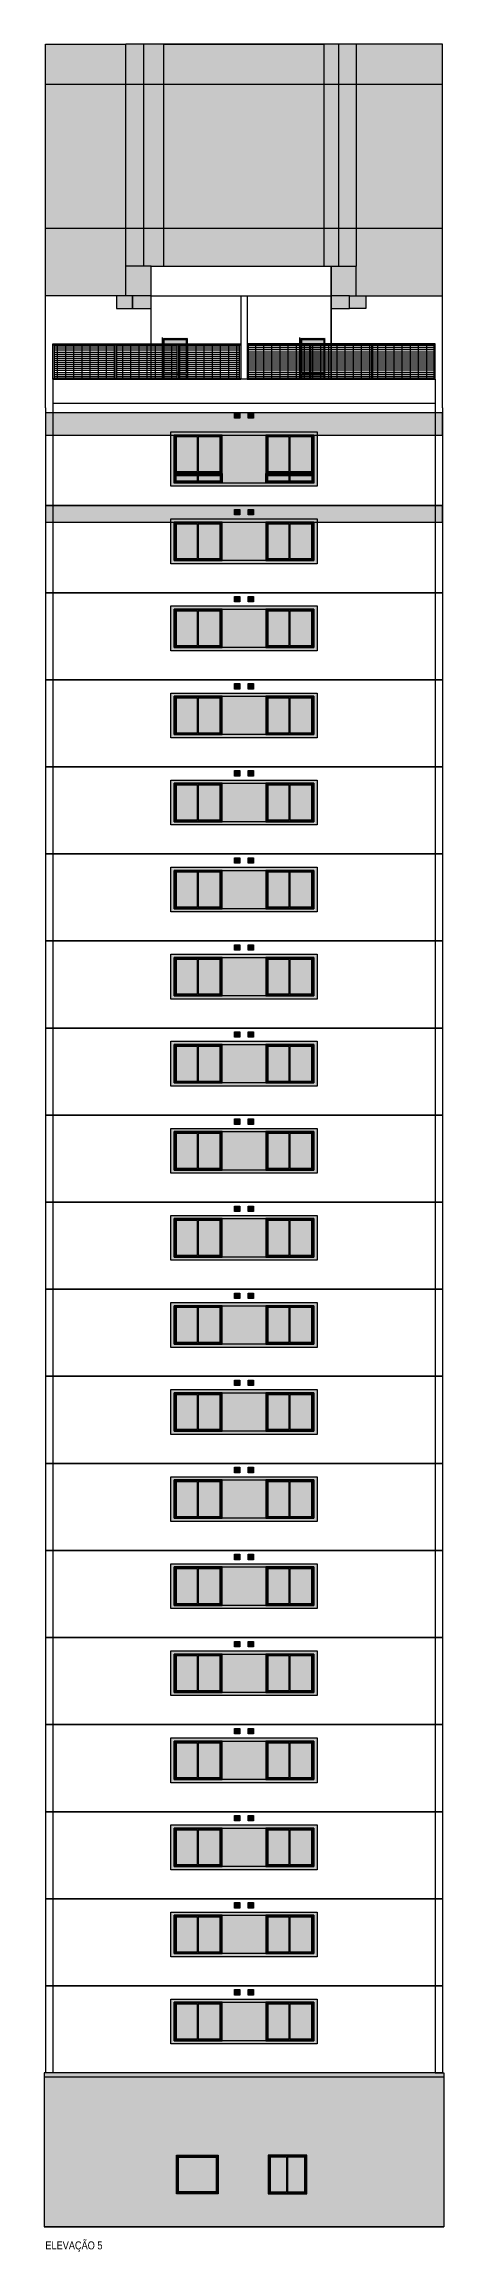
# Model space of a CAD drawing. Header units: metres. Extents: x -8678 to -7768, y 20 to 184.
# Drawn here: x -8382.5 to -8370, y 33.4 to 102.4 of the extents above; entities that cross this region are included whole.
import ezdxf
from ezdxf.enums import TextEntityAlignment as Align
from ezdxf.xclip import XClip

# ---------------------------------------------------------------- set-up
doc = ezdxf.new("R2010")
doc.units = ezdxf.units.M
doc.header["$XCLIPFRAME"] = 0
for name, color, linetype in [('ARQ-DIM EMBASAM', 2, 'Continuous'), ('CTE ELEV$0$ARQ- FRISO', 7, 'Continuous'), ('CTE ELEV$0$ARQ-AUX', 7, 'Continuous'), ('CTE ELEV$0$ARQ-AUX1', 1, 'Continuous'), ('CTE ELEV$0$ARQ-AUX2', 2, 'Continuous'), ('CTE ELEV$0$ARQ-AUX3', 3, 'Continuous'), ('CTE ELEV$0$ARQ-CAX', 1, 'Continuous'), ('CTE ELEV$0$ARQ-TXT', 2, 'Continuous')]:
    doc.layers.add(name, color=color, linetype=linetype)
for name, color, linetype, true_color in [('CTE ELEV$0$COR CINZA FECHADO', 7, 'Continuous', 0x56534e), ('CTE ELEV$0$COR PLATINA', 7, 'Continuous', 0xa1a6a3), ('CTE ELEV$0$COR-CAIX', 7, 'Continuous', 0x45494e)]:
    doc.layers.add(name, color=color, linetype=linetype, true_color=true_color)
doc.styles.add('CTE ELEV$0$Adesa', font='ARIALN.TTF')

# ---------------------------------------------------------------- blocks, each defined once
blk = doc.blocks.new('CTE ELEV$0$V J 150x120')
at = {"layer": 'CTE ELEV$0$COR-CAIX'}
h = blk.add_hatch(color=256, dxfattribs=at)
h.dxf.hatch_style = 1
h.paths.add_polyline_path([(1.5, 1.2), (0, 1.2), (0, 0), (1.5, 0)])
h = blk.add_hatch(color=254, dxfattribs=at)
h.dxf.hatch_style = 1
h.paths.add_polyline_path([(0.72, 1.14), (0.06, 1.14), (0.06, 0.06), (0.72, 0.06)])
h.paths.add_polyline_path([(0.75, 0.06), (1.44, 0.06), (1.44, 1.14), (0.75, 1.14)])
for points in [[(1.5, 1.2), (0, 1.2), (0, 0), (1.5, 0)], [(1.47, 1.17), (0.03, 1.17), (0.03, 0.03), (1.47, 0.03)]]:
    blk.add_lwpolyline(points, close=True)
for points in [[(0.72, 1.14), (0.06, 1.14), (0.06, 0.06), (0.72, 0.06)], [(0.72, 1.14), (0.72, 0.06)], [(0.75, 1.17), (0.75, 0.03)], [(0.75, 0.06), (1.44, 0.06), (1.44, 1.14), (0.75, 1.14)]]:
    blk.add_lwpolyline(points)
blk = doc.blocks.new('CTE ELEV$0$vp vento kit')
at = {"layer": 'CTE ELEV$0$ARQ-CAX', "transparency": 33554687}
h = blk.add_hatch(dxfattribs=at)
h.set_pattern_fill('LINE', scale=0.01)
h.set_pattern_definition([(0, (8794.04869, -68.72711), (0, 0.03175), [])])
h.paths.add_polyline_path([(-0.16, 0.16), (-0.01, 0.16), (-0.01, 0.01), (-0.16, 0.01)])
at = {"layer": 'CTE ELEV$0$COR-CAIX', "transparency": 33554687}
h = blk.add_hatch(color=256, dxfattribs=at)
h.dxf.hatch_style = 1
h.paths.add_polyline_path([(-0.17, 0.17), (0, 0.17), (0, 0), (-0.17, 0)])
at = {"layer": 'CTE ELEV$0$ARQ-CAX'}
for points in [[(-0.17, 0.17), (0, 0.17), (0, 0), (-0.17, 0)], [(-0.16, 0.16), (-0.01, 0.16), (-0.01, 0.01), (-0.16, 0.01)]]:
    blk.add_lwpolyline(points, close=True, dxfattribs=at)
blk = doc.blocks.new('CTE ELEV$0$elev 2 tipo')
at = {"layer": 'CTE ELEV$0$COR CINZA FECHADO'}
h = blk.add_hatch(color=256, dxfattribs=at)
h.dxf.hatch_style = 1
h.paths.add_polyline_path([(8.24, 2.305), (3.68, 2.305), (3.68, 0.905), (8.24, 0.905)])
h.paths.add_polyline_path([(8.14, 2.205), (8.14, 1.005), (6.64, 1.005), (3.78, 1.005), (3.78, 2.205), (5.28, 2.205)], flags=16)
h.paths.add_polyline_path([(5.25, 2.175), (5.25, 1.035), (3.81, 1.035), (3.81, 2.175)], flags=0)
h.paths.add_polyline_path([(5.22, 2.145), (5.22, 1.065), (4.53, 1.065), (4.53, 2.145)], flags=0)
h.paths.add_polyline_path([(6.67, 2.175), (8.11, 2.175), (8.11, 1.035), (6.67, 1.035)], flags=0)
h.paths.add_polyline_path([(6.7, 2.145), (7.36, 2.145), (7.36, 1.065), (6.7, 1.065)], flags=0)
h.paths.add_polyline_path([(4.5, 2.145), (4.5, 1.065), (3.84, 1.065), (3.84, 2.145)], flags=0)
h.paths.add_polyline_path([(7.39, 2.145), (8.08, 2.145), (8.08, 1.065), (7.39, 1.065)], flags=0)
h = blk.add_hatch(color=256, dxfattribs=at)
h.dxf.hatch_style = 1
h.paths.add_polyline_path([(6.64, 2.205), (5.28, 2.205), (5.28, 1.005), (6.64, 1.005)])
at = {"layer": 'CTE ELEV$0$ARQ- FRISO', "elevation": 0}
blk.add_lwpolyline([(-0.23, 2.72), (12.15, 2.72)], dxfattribs=at)
at = {"layer": 'CTE ELEV$0$ARQ- FRISO'}
blk.add_lwpolyline([(12.15, 0), (-0.23, 0)], dxfattribs=at)
at = {"layer": 'CTE ELEV$0$ARQ-AUX1', "elevation": 0}
for points in [[(-0.23, 2.72), (-0.23, 0)], [(12.15, 2.72), (12.15, 0)]]:
    blk.add_lwpolyline(points, dxfattribs=at)
at = {"layer": 'CTE ELEV$0$ARQ-AUX3'}
for p, q in [((0, 2.72, 0), (0, 0, 0)), ((11.92, 2.72, 0), (11.92, 0, 0))]:
    blk.add_line(p, q, dxfattribs=at)
at = {"layer": 'CTE ELEV$0$COR CINZA FECHADO', "elevation": 0}
for points in [[(3.68, 2.305), (8.24, 2.305), (8.24, 0.905), (3.68, 0.905)], [(3.78, 2.205), (8.14, 2.205), (8.14, 1.005), (3.78, 1.005)]]:
    blk.add_lwpolyline(points, close=True, dxfattribs=at)
at = {"layer": 'CTE ELEV$0$ARQ-CAX'}
for name, p in [('CTE ELEV$0$V J 150x120', (3.78, 1.005, 0)), ('CTE ELEV$0$vp vento kit', (5.832, 2.43, 0)), ('CTE ELEV$0$vp vento kit', (6.258, 2.43, 0)), ('CTE ELEV$0$V J 150x120', (6.64, 1.005, 0))]:
    blk.add_blockref(name, p, dxfattribs=at)
blk = doc.blocks.new('CTE ELEV$0$V BAND INF 150x40')
at = {"layer": 'CTE ELEV$0$COR-CAIX'}
h = blk.add_hatch(color=256, dxfattribs=at)
h.dxf.hatch_style = 1
h.paths.add_polyline_path([(0, 0), (1.5, 0), (1.5, -0.3), (0, -0.3)])
h = blk.add_hatch(color=254, dxfattribs=at)
h.dxf.hatch_style = 1
h.paths.add_polyline_path([(0.72, -0.24), (0.72, -0.06), (0.06, -0.06), (0.06, -0.24)])
h.paths.add_polyline_path([(0.75, -0.24), (1.44, -0.24), (1.44, -0.06), (0.75, -0.06)])
at = {"layer": 'CTE ELEV$0$ARQ-CAX'}
for points in [[(0, 0), (1.5, 0), (1.5, -0.3), (0, -0.3)], [(0.03, -0.03), (1.47, -0.03), (1.47, -0.27), (0.03, -0.27)]]:
    blk.add_lwpolyline(points, close=True, dxfattribs=at)
for points in [[(0.72, -0.24), (0.06, -0.24), (0.06, -0.06), (0.72, -0.06)], [(0.72, -0.06), (0.72, -0.24)], [(0.75, -0.06), (1.44, -0.06), (1.44, -0.24), (0.75, -0.24)], [(0.75, -0.06), (0.75, -0.24)]]:
    blk.add_lwpolyline(points, dxfattribs=at)
blk = doc.blocks.new('CTE ELEV$0$elev 2 dupl sup')
at = {"layer": 'CTE ELEV$0$COR CINZA FECHADO', "transparency": 33554687}
h = blk.add_hatch(color=256, dxfattribs=at)
h.dxf.hatch_style = 1
h.paths.add_polyline_path([(-0.23, 2.205), (12.15, 2.205), (12.15, 2.9), (-0.23, 2.9)])
at = {"layer": 'CTE ELEV$0$COR CINZA FECHADO'}
h = blk.add_hatch(color=256, dxfattribs=at)
h.dxf.hatch_style = 1
h.paths.add_polyline_path([(3.68, 2.305), (3.68, 0.605), (8.24, 0.605), (8.24, 2.305)])
h.paths.add_polyline_path([(8.14, 2.205), (8.14, 1.005), (8.14, 0.705), (6.64, 0.705), (3.78, 0.705), (3.78, 2.205)], flags=16)
h.paths.add_polyline_path([(6.64, 2.205), (8.14, 2.205), (8.14, 1.005), (6.64, 1.005)], flags=0)
h.paths.add_polyline_path([(6.67, 2.175), (8.11, 2.175), (8.11, 1.035), (6.67, 1.035)], flags=0)
h.paths.add_polyline_path([(5.28, 2.205), (5.28, 1.005), (3.78, 1.005), (3.78, 2.205)], flags=0)
h.paths.add_polyline_path([(5.25, 2.175), (5.25, 1.035), (3.81, 1.035), (3.81, 2.175)], flags=0)
h.paths.add_polyline_path([(6.7, 2.145), (7.36, 2.145), (7.36, 1.065), (6.7, 1.065)], flags=0)
h.paths.add_polyline_path([(6.64, 1.005), (8.14, 1.005), (8.14, 0.705), (6.64, 0.705)], flags=0)
h.paths.add_polyline_path([(6.67, 0.975), (8.11, 0.975), (8.11, 0.735), (6.67, 0.735)], flags=0)
h.paths.add_polyline_path([(5.28, 1.005), (5.28, 0.705), (3.78, 0.705), (3.78, 1.005)], flags=16)
h.paths.add_polyline_path([(5.25, 0.975), (5.25, 0.735), (3.81, 0.735), (3.81, 0.975)], flags=0)
h.paths.add_polyline_path([(5.22, 2.145), (5.22, 1.065), (4.53, 1.065), (4.53, 2.145)], flags=0)
h.paths.add_polyline_path([(6.7, 0.945), (7.36, 0.945), (7.36, 0.765), (6.7, 0.765)], flags=0)
h.paths.add_polyline_path([(5.22, 0.945), (5.22, 0.765), (4.53, 0.765), (4.53, 0.945)], flags=0)
h = blk.add_hatch(color=256, dxfattribs=at)
h.dxf.hatch_style = 1
h.paths.add_polyline_path([(6.64, 2.205), (5.28, 2.205), (5.28, 1.005), (5.28, 0.705), (6.64, 0.705), (6.64, 1.005)])
at = {"layer": 'CTE ELEV$0$COR CINZA FECHADO', "transparency": 33554687}
h = blk.add_hatch(color=256, dxfattribs=at)
h.dxf.hatch_style = 1
h.paths.add_polyline_path([(-0.23, -0.515), (12.15, -0.515), (12.15, 0), (-0.23, 0)])
at = {"layer": 'CTE ELEV$0$ARQ-AUX1', "elevation": 0}
for points in [[(-0.23, 3.05), (-0.23, 0)], [(12.15, 3.05), (12.15, 0)]]:
    blk.add_lwpolyline(points, dxfattribs=at)
at = {"layer": 'CTE ELEV$0$ARQ-AUX3'}
for p, q in [((0, 3.05, 0), (0, 0, 0)), ((11.92, 3.05, 0), (11.92, 0, 0))]:
    blk.add_line(p, q, dxfattribs=at)
at = {"layer": 'CTE ELEV$0$COR CINZA FECHADO', "elevation": 0}
for points in [[(-0.23, 2.205), (12.15, 2.205), (12.15, 2.9), (-0.23, 2.9)], [(3.68, 2.305), (8.24, 2.305), (8.24, 0.605), (3.68, 0.605)], [(3.78, 2.205), (8.14, 2.205), (8.14, 0.705), (3.78, 0.705)], [(-0.23, -0.515), (12.15, -0.515), (12.15, 0), (-0.23, 0)]]:
    blk.add_lwpolyline(points, close=True, dxfattribs=at)
at = {"layer": 'Defpoints'}
for points in [[(0, 3.2), (11.92, 3.2)], [(11.92, 0), (0, 0)]]:
    blk.add_lwpolyline(points, dxfattribs=at)
at = {"layer": 'CTE ELEV$0$ARQ-CAX'}
for name, p in [('CTE ELEV$0$vp vento kit', (5.832, 2.727, 0)), ('CTE ELEV$0$vp vento kit', (6.258, 2.727, 0)), ('CTE ELEV$0$V J 150x120', (3.78, 1.005, 0)), ('CTE ELEV$0$V J 150x120', (6.64, 1.005, 0)), ('CTE ELEV$0$V BAND INF 150x40', (3.78, 1.005, 0)), ('CTE ELEV$0$V BAND INF 150x40', (6.64, 1.005, 0))]:
    blk.add_blockref(name, p, dxfattribs=at)
blk = doc.blocks.new('*U508')
at = {"layer": 'CTE ELEV$0$COR-CAIX', "transparency": 33554687}
h = blk.add_hatch(color=256, dxfattribs=at)
h.dxf.hatch_style = 1
h.paths.add_polyline_path([(0, 2.2), (0.8, 2.2), (0.8, 0), (0, 0)])
h = blk.add_hatch(color=254, dxfattribs=at)
h.dxf.hatch_style = 1
h.paths.add_polyline_path([(0.06, 1.1), (0.74, 1.1), (0.74, 2.14), (0.06, 2.14)])
h.paths.add_polyline_path([(0.06, 0.06), (0.74, 0.06), (0.74, 1.05), (0.06, 1.05)])
for points in [[(0, 2.2), (0.8, 2.2), (0.8, 0), (0, 0)], [(0.03, 2.17), (0.77, 2.17), (0.77, 0.03), (0.03, 0.03)]]:
    blk.add_lwpolyline(points, close=True)
for points in [[(0.06, 1.1), (0.06, 2.14), (0.74, 2.14), (0.74, 1.1)], [(0.06, 1.1), (0.74, 1.1)], [(0.74, 1.05), (0.74, 0.06), (0.06, 0.06), (0.06, 1.05)], [(0.06, 1.05), (0.74, 1.05)]]:
    blk.add_lwpolyline(points)
blk = doc.blocks.new('CTE ELEV$0$v grd dupl sup 3')
at = {"transparency": 33554687}
h = blk.add_hatch(dxfattribs=at)
h.set_pattern_fill('GRATE', scale=0.08)
h.set_pattern_definition([(0, (-0.04, 1.02), (0, 0.0635), []), (90, (-0.04, 1.02), (-0.254, 2e-17), [])])
h.paths.add_polyline_path([(-5.82, 1.07), (-5.82, 0.03), (-3.92, 0.03), (-3.92, 1.07)])
h.paths.add_polyline_path([(-3.88, 1.07), (-3.88, 0.03), (-1.98, 0.03), (-1.98, 1.07)])
h.paths.add_polyline_path([(-0.04, 0.03), (-0.04, 1.07), (-1.94, 1.07), (-1.94, 0.03)])
at = {"layer": 'CTE ELEV$0$COR-CAIX', "transparency": 33554687}
h = blk.add_hatch(color=256, dxfattribs=at)
h.dxf.hatch_style = 1
h.paths.add_polyline_path([(-1.94, 0.03), (-0.04, 0.03), (-0.04, 0), (-1.94, 0)])
h.paths.add_polyline_path([(-1.98, 1.07), (-1.94, 1.07), (-1.94, 0), (-1.98, 0)])
h.paths.add_polyline_path([(-3.88, 0.03), (-1.98, 0.03), (-1.98, 0), (-3.88, 0)])
h.paths.add_polyline_path([(-3.92, 1.07), (-3.88, 1.07), (-3.88, 0), (-3.92, 0)])
h.paths.add_polyline_path([(-5.82, 0.03), (-3.92, 0.03), (-3.92, 0), (-5.82, 0)])
h.paths.add_polyline_path([(-0.04, 1.07), (0, 1.07), (0, 0), (-0.04, 0)])
h.paths.add_polyline_path([(-5.86, 1.07), (-5.82, 1.07), (-5.82, 0), (-5.86, 0)])
h.paths.add_polyline_path([(0, 1.1), (0, 1.07), (-5.86, 1.07), (-5.86, 1.1)])
at = {"ltscale": 0.05, "elevation": 0}
blk.add_lwpolyline([(0, 1.1), (0, 1.07), (-5.86, 1.07), (-5.86, 1.1)], close=True, dxfattribs=at)
at = {"elevation": 0}
for points in [[(-5.86, 1.07), (-5.82, 1.07), (-5.82, 0), (-5.86, 0)], [(-3.92, 1.07), (-3.88, 1.07), (-3.88, 0), (-3.92, 0)], [(-1.98, 1.07), (-1.94, 1.07), (-1.94, 0), (-1.98, 0)], [(-0.04, 1.07), (0, 1.07), (0, 0), (-0.04, 0)], [(-5.82, 0.03), (-3.92, 0.03), (-3.92, 0), (-5.82, 0)], [(-3.88, 0.03), (-1.98, 0.03), (-1.98, 0), (-3.88, 0)], [(-1.94, 0.03), (-0.04, 0.03), (-0.04, 0), (-1.94, 0)]]:
    blk.add_lwpolyline(points, close=True, dxfattribs=at)
blk = doc.blocks.new('CTE ELEV$0$elev 2 dupl sup cob')
at = {"layer": 'CTE ELEV$0$COR CINZA FECHADO', "transparency": 33554687}
h = blk.add_hatch(color=256, dxfattribs=at)
h.dxf.hatch_style = 1
h.paths.add_polyline_path([(2.28, 11.555), (-0.23, 11.555), (-0.23, 10.31), (2.28, 10.31)])
h.paths.add_polyline_path([(2.28, 10.31), (-0.23, 10.31), (-0.23, 5.81), (2.28, 5.81)])
h.paths.add_polyline_path([(2.28, 5.81), (-0.23, 5.81), (-0.23, 3.695), (1.985, 3.695), (2.28, 3.695), (2.28, 4.615)])
h.paths.add_polyline_path([(12.15, 10.31), (9.46, 10.31), (9.46, 4.615), (9.46, 3.695), (9.755, 3.695), (12.15, 3.695)])
h.paths.add_polyline_path([(12.15, 11.555), (9.46, 11.555), (9.46, 10.31), (12.15, 10.31)])
h = blk.add_hatch(color=256, dxfattribs=at)
h.dxf.hatch_style = 1
h.paths.add_polyline_path([(2.485, 3.695), (1.985, 3.695), (1.985, 3.295), (2.485, 3.295)])
h.paths.add_polyline_path([(3.06, 3.695), (2.485, 3.695), (2.485, 3.295), (3.06, 3.295)])
h = blk.add_hatch(color=256, dxfattribs=at)
h.dxf.hatch_style = 1
h.paths.add_polyline_path([(8.68, 3.295), (9.255, 3.295), (9.255, 3.695), (8.68, 3.695)])
h.paths.add_polyline_path([(9.755, 3.295), (9.755, 3.695), (9.255, 3.695), (9.255, 3.295)])
at = {"layer": 'CTE ELEV$0$COR PLATINA', "transparency": 33554687}
h = blk.add_hatch(color=256, dxfattribs=at)
h.dxf.hatch_style = 1
h.paths.add_polyline_path([(8.45, 5.81), (3.46, 5.81), (3.46, 4.615), (8.45, 4.615)])
h.paths.add_polyline_path([(8.45, 10.31), (3.46, 10.31), (3.46, 5.81), (8.45, 5.81)])
h.paths.add_polyline_path([(8.45, 11.555), (3.46, 11.555), (3.46, 10.31), (8.45, 10.31)])
h.paths.add_polyline_path([(3.46, 11.555), (2.83, 11.555), (2.83, 10.31), (3.46, 10.31)])
h.paths.add_polyline_path([(2.83, 11.555), (2.28, 11.555), (2.28, 10.31), (2.83, 10.31)])
h.paths.add_polyline_path([(2.83, 10.31), (2.28, 10.31), (2.28, 5.81), (2.83, 5.81)])
h.paths.add_polyline_path([(3.46, 10.31), (2.83, 10.31), (2.83, 5.81), (3.46, 5.81)])
h.paths.add_polyline_path([(3.46, 5.81), (2.83, 5.81), (2.83, 4.615), (3.06, 4.615), (3.46, 4.615)])
h.paths.add_polyline_path([(2.83, 5.81), (2.28, 5.81), (2.28, 4.615), (2.83, 4.615)])
h.paths.add_polyline_path([(9.46, 5.81), (8.91, 5.81), (8.91, 4.615), (9.46, 4.615)])
h.paths.add_polyline_path([(8.91, 5.81), (8.45, 5.81), (8.45, 4.615), (8.68, 4.615), (8.91, 4.615)])
h.paths.add_polyline_path([(9.46, 10.31), (8.91, 10.31), (8.91, 5.81), (9.46, 5.81)])
h.paths.add_polyline_path([(8.91, 10.31), (8.45, 10.31), (8.45, 5.81), (8.91, 5.81)])
h.paths.add_polyline_path([(9.46, 11.555), (8.91, 11.555), (8.91, 10.31), (9.46, 10.31)])
h.paths.add_polyline_path([(8.91, 11.555), (8.45, 11.555), (8.45, 10.31), (8.91, 10.31)])
h = blk.add_hatch(color=256, dxfattribs=at)
h.dxf.hatch_style = 1
h.paths.add_polyline_path([(3.06, 4.615), (2.28, 4.615), (2.28, 3.695), (2.485, 3.695), (3.06, 3.695)])
h.paths.add_polyline_path([(9.46, 4.615), (8.68, 4.615), (8.68, 3.695), (9.255, 3.695), (9.46, 3.695)])
at = {"layer": 'CTE ELEV$0$ARQ- FRISO', "elevation": 0}
for points in [[(-0.23, 10.31), (12.15, 10.31)], [(-0.23, 5.81), (12.15, 5.81)]]:
    blk.add_lwpolyline(points, dxfattribs=at)
at = {"layer": 'CTE ELEV$0$ARQ-AUX'}
for p, q in [((9.46, 11.555, 0), (2.28, 11.555, 0)), ((2.28, 3.695, 0), (2.28, 4.615, 0)), ((9.46, 3.695, 0), (9.46, 4.615, 0))]:
    blk.add_line(p, q, dxfattribs=at)
at = {"layer": 'CTE ELEV$0$ARQ-AUX', "elevation": 0}
for points in [[(-0.23, 3.695), (-0.23, 11.555), (2.28, 11.555)], [(2.28, 4.615), (2.28, 11.555)], [(2.83, 11.555), (2.83, 4.615)], [(8.91, 11.555), (8.91, 4.615)], [(12.15, 3.695), (12.15, 11.555), (9.46, 11.555)], [(3.06, 4.615), (2.28, 4.615)], [(8.68, 4.615), (9.46, 4.615)], [(3.06, 3.695), (8.68, 3.695)]]:
    blk.add_lwpolyline(points, dxfattribs=at)
at = {"layer": 'CTE ELEV$0$ARQ-AUX'}
blk.add_lwpolyline([(9.46, 11.555), (9.46, 4.615)], dxfattribs=at)
at = {"layer": 'CTE ELEV$0$ARQ-AUX1'}
blk.add_lwpolyline([(3.46, 4.615), (3.46, 11.555), (8.45, 11.555), (8.45, 4.615)], dxfattribs=at)
at = {"layer": 'CTE ELEV$0$ARQ-AUX1', "elevation": 0}
for points in [[(1.985, 3.695), (-0.23, 3.695)], [(-0.23, 0.19), (-0.23, 3.695)], [(9.755, 3.695), (12.15, 3.695)], [(12.15, 0.19), (12.15, 3.695)]]:
    blk.add_lwpolyline(points, dxfattribs=at)
for points in [[(2.485, 3.695), (1.985, 3.695), (1.985, 3.295), (2.485, 3.295)], [(9.255, 3.695), (9.755, 3.695), (9.755, 3.295), (9.255, 3.295)]]:
    blk.add_lwpolyline(points, close=True, dxfattribs=at)
at = {"layer": 'CTE ELEV$0$ARQ-AUX2'}
for p, q in [((3.06, 1.09), (3.06, 4.615, 0)), ((3.06, 4.615, 0), (8.68, 4.615, 0)), ((8.68, 1.09), (8.68, 4.615, 0))]:
    blk.add_line(p, q, dxfattribs=at)
at = {"layer": 'CTE ELEV$0$ARQ-AUX2', "elevation": 0}
for points in [[(3.06, 3.695), (2.485, 3.695), (2.485, 3.295), (3.06, 3.295)], [(9.255, 3.695), (8.68, 3.695), (8.68, 3.295), (9.255, 3.295)]]:
    blk.add_lwpolyline(points, close=True, dxfattribs=at)
at = {"layer": 'CTE ELEV$0$ARQ-AUX3'}
for p, q in [((5.86, 3.695, 0), (5.86, 1.09, 0)), ((6.06, 3.695, 0), (6.06, 1.09, 0)), ((0, 1.09, 0), (0, 0.19, 0)), ((11.92, 1.09, 0), (11.92, 0.19, 0))]:
    blk.add_line(p, q, dxfattribs=at)
at = {"layer": 'CTE ELEV$0$ARQ-AUX3', "elevation": 0}
for points in [[(5.86, 3.695), (6.06, 3.695)], [(0, 1.09), (5.86, 1.09)], [(6.06, 1.09), (11.92, 1.09)]]:
    blk.add_lwpolyline(points, dxfattribs=at)
at = {"layer": 'CTE ELEV$0$COR PLATINA', "elevation": 0}
blk.add_lwpolyline([(3.06, 4.615), (8.68, 4.615), (8.68, 1.09), (3.06, 1.09)], close=True, dxfattribs=at)
at = {"layer": 'CTE ELEV$0$ARQ-AUX3'}
blk.add_blockref('CTE ELEV$0$v grd dupl sup 3', (5.86, 1.09, 0), dxfattribs=at)
at = {"layer": 'CTE ELEV$0$ARQ-AUX3', "xscale": -1}
blk.add_blockref('CTE ELEV$0$v grd dupl sup 3', (6.06, 1.09, 0), dxfattribs=at)
at = {"layer": 'CTE ELEV$0$ARQ-CAX'}
ref = blk.add_blockref('*U508', (3.415, 0.19, 0), dxfattribs=at)
XClip(ref).set_block_clipping_path([(-0.0001466179, 0.8999513031), (0.7999320462, 2.1999511045)])
ref = blk.add_blockref('*U508', (7.705, 0.19, 0), dxfattribs=at)
XClip(ref).set_block_clipping_path([(-0.0001466179, 0.8999513031), (0.7999320462, 2.1999511045)])
blk = doc.blocks.new('CTE ELEV$0$V J 120x120')
at = {"layer": 'CTE ELEV$0$COR-CAIX', "transparency": 33554687}
h = blk.add_hatch(color=256, dxfattribs=at)
h.dxf.hatch_style = 1
h.paths.add_polyline_path([(1.2, 1.2), (0, 1.2), (0, 0), (1.2, 0)])
h = blk.add_hatch(color=254, dxfattribs=at)
h.dxf.hatch_style = 1
h.paths.add_polyline_path([(0.57, 1.14), (0.06, 1.14), (0.06, 0.06), (0.57, 0.06)])
h.paths.add_polyline_path([(1.14, 1.14), (0.6, 1.14), (0.6, 0.06), (1.14, 0.06)])
at = {"layer": 'CTE ELEV$0$ARQ-CAX'}
for points in [[(1.2, 1.2), (0, 1.2), (0, 0), (1.2, 0)], [(1.17, 1.17), (0.03, 1.17), (0.03, 0.03), (1.17, 0.03)]]:
    blk.add_lwpolyline(points, close=True, dxfattribs=at)
for points in [[(0.57, 1.14), (0.06, 1.14), (0.06, 0.06), (0.57, 0.06)], [(0.57, 1.14), (0.57, 0.06)], [(0.6, 1.17), (0.6, 0.03)], [(0.6, 0.06), (1.14, 0.06), (1.14, 1.14), (0.6, 1.14)]]:
    blk.add_lwpolyline(points, dxfattribs=at)
blk = doc.blocks.new('CTE ELEV$0$ELEV 4 PUC')
at = {"layer": 'CTE ELEV$0$COR CINZA FECHADO', "transparency": 33554687}
h = blk.add_hatch(color=254, dxfattribs=at)
h.dxf.hatch_style = 1
h.paths.add_polyline_path([(5.325, 2.17), (4.145, 2.17), (4.145, 1.09), (5.325, 1.09)])
at = {"layer": 'CTE ELEV$0$COR-CAIX', "transparency": 33554687}
h = blk.add_hatch(color=256, dxfattribs=at)
h.dxf.hatch_style = 1
h.paths.add_polyline_path([(4.085, 2.23), (5.385, 2.23), (5.385, 1.03), (4.085, 1.03)])
at = {"layer": 'CTE ELEV$0$ARQ-AUX3'}
for p, q in [((-0.04, 4.805, 0), (-0.04, 0, 0)), ((12.42, 4.805, 0), (12.42, 0, 0))]:
    blk.add_line(p, q, dxfattribs=at)
at = {"layer": 'CTE ELEV$0$ARQ-AUX3', "elevation": 0}
for points in [[(0.23, 4.805), (-0.04, 4.805)], [(12.15, 4.805), (12.42, 4.805)]]:
    blk.add_lwpolyline(points, dxfattribs=at)
at = {"layer": 'CTE ELEV$0$ARQ-CAX', "elevation": 0}
for points in [[(4.085, 2.23), (5.385, 2.23), (5.385, 1.03), (4.085, 1.03)], [(4.115, 2.2), (5.355, 2.2), (5.355, 1.06), (4.115, 1.06)], [(4.145, 2.17), (5.325, 2.17), (5.325, 1.09), (4.145, 1.09)]]:
    blk.add_lwpolyline(points, close=True, dxfattribs=at)
at = {"layer": 'Defpoints'}
for points in [[(-0.04, 4.68), (12.42, 4.68)], [(-0.04, 0), (12.42, 0)]]:
    blk.add_lwpolyline(points, dxfattribs=at)
at = {"layer": 'CTE ELEV$0$ARQ-CAX'}
blk.add_blockref('CTE ELEV$0$V J 120x120', (6.945, 1.03, 0), dxfattribs=at)
blk = doc.blocks.new('CTE ELEV')
at = {"layer": 'CTE ELEV$0$COR CINZA FECHADO', "transparency": 33554687}
h = blk.add_hatch(color=256, dxfattribs=at)
h.dxf.hatch_style = 1
h.paths.add_polyline_path([(-8369.9983, 39.02), (-8370.2683, 39.02), (-8382.4183, 39.02), (-8382.4582, 39.02), (-8382.4582, 34.215), (-8369.9983, 34.215)])
h.paths.add_polyline_path([(-8378.3332, 36.445), (-8377.0332, 36.445), (-8377.0332, 35.245), (-8378.3332, 35.245)], flags=16)
h.paths.add_polyline_path([(-8378.3032, 36.415), (-8377.0632, 36.415), (-8377.0632, 35.275), (-8378.3032, 35.275)], flags=0)
h.paths.add_polyline_path([(-8378.2732, 36.385), (-8377.0932, 36.385), (-8377.0932, 35.305), (-8378.2732, 35.305)], flags=0)
h.paths.add_polyline_path([(-8375.4733, 36.445), (-8374.2733, 36.445), (-8374.2733, 35.245), (-8375.4733, 35.245)], flags=16)
h.paths.add_polyline_path([(-8375.4433, 36.415), (-8374.3033, 36.415), (-8374.3033, 35.275), (-8375.4433, 35.275)], flags=0)
h.paths.add_polyline_path([(-8375.4133, 36.385), (-8374.9033, 36.385), (-8374.9033, 35.305), (-8375.4133, 35.305)], flags=0)
h.paths.add_polyline_path([(-8374.8733, 36.385), (-8374.3333, 36.385), (-8374.3333, 35.305), (-8374.8733, 35.305)], flags=0)
at = {"layer": 'CTE ELEV$0$ARQ-AUX3', "elevation": 0}
blk.add_lwpolyline([(-8369.9983, 34.215), (-8382.4582, 34.215)], dxfattribs=at)
for name, p in [('CTE ELEV$0$elev 2 dupl sup', (-8382.1883, 87.98, 0)), ('CTE ELEV$0$elev 2 tipo', (-8382.1883, 85.26, 0)), ('CTE ELEV$0$elev 2 tipo', (-8382.1883, 82.54, 0)), ('CTE ELEV$0$elev 2 tipo', (-8382.1883, 79.82, 0)), ('CTE ELEV$0$elev 2 tipo', (-8382.1883, 77.1, 0)), ('CTE ELEV$0$elev 2 tipo', (-8382.1883, 74.38, 0)), ('CTE ELEV$0$elev 2 tipo', (-8382.1883, 71.66, 0)), ('CTE ELEV$0$elev 2 tipo', (-8382.1883, 68.94, 0)), ('CTE ELEV$0$elev 2 tipo', (-8382.1883, 66.22, 0)), ('CTE ELEV$0$elev 2 tipo', (-8382.1883, 63.5, 0)), ('CTE ELEV$0$elev 2 tipo', (-8382.1883, 60.78, 0)), ('CTE ELEV$0$elev 2 tipo', (-8382.1883, 58.06, 0)), ('CTE ELEV$0$elev 2 tipo', (-8382.1883, 55.34, 0)), ('CTE ELEV$0$elev 2 tipo', (-8382.1883, 52.62, 0)), ('CTE ELEV$0$elev 2 tipo', (-8382.1883, 49.9, 0)), ('CTE ELEV$0$elev 2 tipo', (-8382.1883, 47.18, 0)), ('CTE ELEV$0$elev 2 tipo', (-8382.1883, 44.46, 0)), ('CTE ELEV$0$elev 2 tipo', (-8382.1883, 41.74, 0)), ('CTE ELEV$0$elev 2 tipo', (-8382.1883, 39.02, 0)), ('CTE ELEV$0$ELEV 4 PUC', (-8382.4183, 34.215, 0))]:
    blk.add_blockref(name, p)
at = {"layer": 'CTE ELEV$0$ARQ-CAX'}
blk.add_blockref('CTE ELEV$0$elev 2 dupl sup cob', (-8382.1883, 90.84, 0.0001), dxfattribs=at)
at = {"layer": 'CTE ELEV$0$ARQ-TXT', "style": 'CTE ELEV$0$Adesa'}
blk.add_text('ELEVAÇÃO 5', height=0.25, dxfattribs=at).set_placement((-8381.5323, 33.5067, -0.0353), align=Align.CENTER)

msp = doc.modelspace()

# ---------------------------------------------------------------- block references
at = {"layer": 'ARQ-DIM EMBASAM'}
msp.add_blockref('CTE ELEV', (0, 0), dxfattribs=at)

doc.saveas('drawing.dxf')
